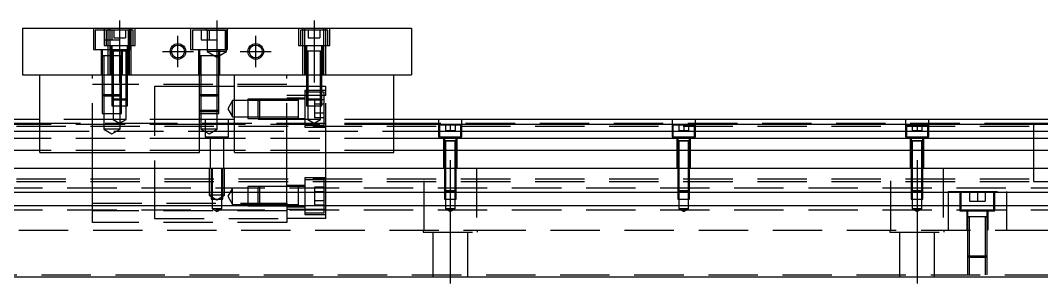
# Model space of a CAD drawing. Extents: x -10 to 725, y -274 to 77.
# Drawn here: x 209.5 to 472, y -218.4 to -150.4 of the extents above; entities that cross this region are included whole.
import ezdxf

# ---------------------------------------------------------------- set-up
doc = ezdxf.new("R2010")
doc.units = 0
doc.linetypes.add('CENTER', pattern=[50.8, 31.75, -6.35, 6.35, -6.35])
doc.linetypes.add('DASHED', pattern=[19.05, 12.7, -6.35])
doc.layers.get('0').update_dxf_attribs({"linetype": 'CONTINUOUS'})
doc.layers.add('CENTER', color=1, linetype='CENTER')

msp = doc.modelspace()

# ---------------------------------------------------------------- linework, layer by layer
at = {"color": 7, "linetype": 'CONTINUOUS'}
for p, q in [((210, -152.45), (310, -152.45)), ((210, -152.45), (210, -164.45)), ((310, -152.45), (310, -164.45)), ((260.500006, -159.55), (255.499994, -159.55)), ((260.500006, -159.55), (255.499994, -159.55)), ((255.9, -159.55), (255.9, -164.45)), ((260.1, -164.45), (260.1, -159.55)), ((210, -164.45), (310, -164.45)), ((214.5, -184.45), (214.5, -164.45)), ((255.5, -184.45), (255.5, -164.45)), ((255.9, -164.45), (255.9, -169.95)), ((260.1, -169.95), (260.1, -164.45)), ((264.5, -184.45), (264.5, -164.45)), ((305.5, -184.45), (305.5, -164.45)), ((214.5, -175.95), (0, -175.95)), ((214.5, -177.202272), (0, -177.202272)), ((264.5, -175.95), (255.5, -175.95)), ((264.5, -177.202272), (255.5, -177.202272)), ((520, -175.95), (305.5, -175.95)), ((520, -177.202272), (305.5, -177.202272)), ((470, -184.249932), (470, -176.949994)), ((0, -178.97668), (214.5, -178.97668)), ((214.5, -180.873076), (0, -180.873076)), ((255.5, -178.97668), (264.5, -178.97668)), ((264.5, -180.873076), (255.5, -180.873076)), ((305.5, -178.97668), (520, -178.97668)), ((520, -180.873076), (305.5, -180.873076)), ((214.5, -183.927372), (0, -183.927372)), ((214.5, -184.45), (255.5, -184.45)), ((264.5, -183.927372), (255.5, -183.927372)), ((264.5, -184.45), (305.5, -184.45)), ((520, -183.927372), (305.5, -183.927372)), ((470, -188.45), (470, -184.249932)), ((0, -188.45), (520, -188.45)), ((470, -191.950006), (470, -188.45)), ((520, -194.75), (0, -194.75)), ((520, -198.15), (0, -198.15)), ((0, -216.45), (520, -216.45))]:
    msp.add_line(p, q, dxfattribs=at)
at = {"color": 3, "linetype": 'DASHED'}
for p, q in [((228.25, -152.45), (228.25, -157.95)), ((231.5, -152.95), (228.75, -152.95)), ((228.75, -152.95), (228.75, -157.95)), ((231, -152.45), (231, -156.95)), ((238.5, -152.95), (231.5, -152.95)), ((231.5, -152.95), (231.5, -156.95)), ((232.000006, -152.45), (232.000006, -152.95)), ((232.000006, -152.95), (232.000006, -156.95)), ((232.5, -152.45), (232.5, -164.45)), ((233, -152.95), (233, -155.45)), ((233.5, -152.95), (233.5, -154.95)), ((235, -152.95), (235, -154.95)), ((236.5, -152.95), (236.5, -154.95)), ((237.25, -156.95), (237.25, -152.95)), ((237.5, -164.45), (237.5, -152.45)), ((237.75, -157.95), (237.75, -152.45)), ((237.999994, -152.95), (237.999994, -152.45)), ((237.999994, -156.95), (237.999994, -152.95)), ((238.5, -156.95), (238.5, -152.95)), ((239, -156.95), (239, -152.45)), ((253.25, -152.45), (253.25, -157.95)), ((262.25, -152.95), (253.75, -152.95)), ((253.75, -152.95), (253.75, -157.95)), ((256, -152.95), (256, -155.45)), ((257.5, -152.95), (257, -152.45)), ((257.5, -152.95), (257.5, -158.45)), ((257.5, -152.95), (262.5, -152.95)), ((258, -152.95), (258, -155.45)), ((260, -152.95), (260, -155.45)), ((262.25, -157.95), (262.25, -152.95)), ((262.5, -152.95), (263, -152.45)), ((262.5, -158.45), (262.5, -152.95)), ((262.75, -157.95), (262.75, -152.45)), ((281, -152.45), (281, -156.95)), ((288.5, -152.95), (281.5, -152.95)), ((281.5, -152.95), (281.5, -156.95)), ((282.000006, -152.45), (282.000006, -152.95)), ((282.000006, -152.95), (282.000006, -156.95)), ((282.5, -152.45), (282.5, -164.45)), ((283.5, -152.95), (283.5, -154.95)), ((285, -152.95), (285, -154.95)), ((286.5, -152.95), (286.5, -154.95)), ((287.5, -164.45), (287.5, -152.45)), ((287.999994, -152.95), (287.999994, -152.45)), ((287.999994, -156.95), (287.999994, -152.95)), ((288.5, -156.95), (288.5, -152.95)), ((289, -156.95), (289, -152.45)), ((231, -155.45), (233, -155.45)), ((231, -156.95), (239, -156.95)), ((232.000006, -156.95), (232.000006, -164.45)), ((232.75, -156.95), (232.75, -164.45)), ((233, -155.45), (235, -155.45)), ((233, -156.95), (233, -158.35)), ((233.5, -154.95), (235, -154.95)), ((235, -154.95), (236.5, -154.95)), ((235, -154.95), (235, -155.45)), ((237, -158.35), (237, -156.95)), ((237.25, -164.45), (237.25, -156.95)), ((237.999994, -164.45), (237.999994, -156.95)), ((256, -155.45), (258, -155.45)), ((258, -155.45), (260, -155.45)), ((281, -156.95), (289, -156.95)), ((282.000006, -156.95), (282.000006, -164.45)), ((282.75, -156.95), (282.75, -164.45)), ((283, -156.95), (283, -158.35)), ((283.5, -154.95), (285, -154.95)), ((285, -154.95), (286.5, -154.95)), ((287, -158.35), (287, -156.95)), ((287.25, -164.45), (287.25, -156.95)), ((287.999994, -164.45), (287.999994, -156.95)), ((228.25, -157.95), (237.75, -157.95)), ((230.25, -157.95), (230.25, -164.45)), ((235.500006, -159.55), (230.499994, -159.55)), ((235.500006, -159.55), (230.499994, -159.55)), ((232.000006, -159.55), (230.499994, -159.55)), ((230.5, -157.95), (230.5, -159.55)), ((230.5, -159.545), (230.5, -159.55)), ((230.5, -159.55), (230.757448, -159.55)), ((230.757468, -159.55), (230.5, -159.55)), ((230.5, -159.55), (230.5, -159.555)), ((230.5, -159.55), (230.5, -164.45)), ((231.999766, -159.55), (230.757468, -159.55)), ((230.9, -159.55), (230.9, -164.45)), ((233, -159.55), (231.999766, -159.55)), ((233, -159.55), (232.000006, -159.55)), ((237.000006, -158.35), (232.999994, -158.35)), ((233, -158.345), (233, -158.35)), ((233.216708, -158.35), (233, -158.35)), ((233, -158.35), (233, -158.355)), ((233, -158.35), (233, -164.45)), ((233.35, -159.55), (233, -159.55)), ((233.350064, -159.55), (233, -159.55)), ((236.783332, -158.35), (233.216708, -158.35)), ((233.35, -158.35), (233.35, -164.45)), ((235.500006, -159.55), (233.35, -159.55)), ((235.242552, -159.55), (233.350064, -159.55)), ((235.1, -164.45), (235.1, -159.55)), ((235.5, -159.55), (235.242552, -159.55)), ((235.242602, -159.55), (235.5, -159.55)), ((235.5, -158.35), (235.5, -157.95)), ((235.5, -159.55), (235.5, -158.35)), ((235.5, -159.55), (235.5, -159.545)), ((235.5, -159.555), (235.5, -159.55)), ((235.5, -164.45), (235.5, -159.55)), ((235.75, -164.45), (235.75, -157.95)), ((236.65, -164.45), (236.65, -158.35)), ((237, -158.35), (236.783332, -158.35)), ((237, -158.35), (237, -158.345)), ((237, -158.355), (237, -158.35)), ((237, -164.45), (237, -158.35)), ((253.25, -157.95), (262.75, -157.95)), ((255.25, -157.95), (255.25, -164.45)), ((255.5, -157.95), (255.5, -159.55)), ((255.5, -159.545), (255.5, -159.55)), ((255.5, -159.55), (255.757448, -159.55)), ((255.757468, -159.55), (255.5, -159.55)), ((255.5, -159.55), (255.5, -159.555)), ((255.5, -159.55), (255.5, -164.45)), ((260.242552, -159.55), (255.757468, -159.55)), ((262.5, -158.45), (257.5, -158.45)), ((257.5, -158.45), (260, -159.893376)), ((260, -159.893376), (262.5, -158.45)), ((260.5, -159.55), (260.242552, -159.55)), ((260.242602, -159.55), (260.5, -159.55)), ((260.5, -159.55), (260.5, -157.95)), ((260.5, -159.55), (260.5, -159.545)), ((260.5, -159.555), (260.5, -159.55)), ((260.5, -164.45), (260.5, -159.55)), ((260.75, -164.45), (260.75, -157.95)), ((287.000006, -158.35), (282.999994, -158.35)), ((287.000006, -158.35), (282.999994, -158.35)), ((287.000006, -158.35), (282.999994, -158.35)), ((283, -158.345), (283, -158.35)), ((283.216708, -158.35), (283, -158.35)), ((283, -158.35), (283, -158.355)), ((283, -158.35), (283, -164.45)), ((286.783332, -158.35), (283.216708, -158.35)), ((283.35, -158.35), (283.35, -164.45)), ((286.65, -164.45), (286.65, -158.35)), ((287, -158.35), (286.783332, -158.35)), ((287, -158.35), (287, -158.345)), ((287, -158.355), (287, -158.35)), ((287, -164.45), (287, -158.35)), ((228, -184.45), (228, -164.45)), ((230.5, -164.45), (230.5, -169.55)), ((230.500006, -164.45), (230.500006, -169.550006)), ((230.9, -164.45), (230.9, -169.95)), ((233, -164.45), (233, -170.6)), ((233.000006, -164.45), (233.000002, -170.6)), ((233.35, -164.45), (233.35, -170.95)), ((235.1, -169.95), (235.1, -164.45)), ((235.499994, -169.550006), (235.499994, -164.45)), ((235.5, -169.55), (235.5, -164.45)), ((236.65, -170.95), (236.65, -164.45)), ((236.999998, -170.6), (236.999994, -164.45)), ((237, -170.6), (237, -164.45)), ((260.499994, -169.550006), (260.499994, -164.45)), ((260.5, -169.55), (260.5, -164.45)), ((278, -184.45), (278, -164.45)), ((283, -164.45), (283, -170.6)), ((283.000006, -164.45), (283.000006, -170.600006)), ((283.35, -164.45), (283.35, -170.95)), ((286.65, -170.95), (286.65, -164.45)), ((286.999994, -170.600006), (286.999994, -164.45)), ((287, -170.6), (287, -164.45)), ((278, -166.95), (228, -166.95)), ((244, -167.45), (244, -198.15)), ((255.5, -167.45), (244, -167.45)), ((255.9, -167.45), (255.5, -167.45)), ((260.1, -167.45), (255.9, -167.45)), ((260.5, -167.45), (260.1, -167.45)), ((264.5, -167.45), (260.5, -167.45)), ((278, -167.45), (264.5, -167.45)), ((283, -167.45), (278, -167.45)), ((283.35, -167.45), (283, -167.45)), ((286.65, -167.45), (283.35, -167.45)), ((287, -167.45), (286.65, -167.45)), ((288, -167.45), (287, -167.45)), ((288, -169.753062), (288, -167.45)), ((230.5, -169.55), (233, -169.55)), ((230.5, -169.55), (230.9, -169.95)), ((230.500006, -169.550006), (230.500006, -174.45)), ((233, -169.95), (230.9, -169.95)), ((230.9, -169.95), (230.9, -174.45)), ((233, -169.55), (233.35, -169.55)), ((233.35, -169.95), (233, -169.95)), ((233, -170.6), (237, -170.6)), ((233, -170.6), (233.35, -170.95)), ((233.000002, -170.6), (233.000006, -172.45)), ((233.35, -169.55), (235.5, -169.55)), ((235.1, -169.95), (233.35, -169.95)), ((235.1, -169.95), (235.5, -169.55)), ((235.1, -174.45), (235.1, -169.95)), ((235.499994, -170.95), (235.499994, -169.550006)), ((236.65, -170.95), (237, -170.6)), ((236.999994, -172.45), (236.999998, -170.6)), ((255.5, -169.55), (260.5, -169.55)), ((255.5, -169.55), (255.9, -169.95)), ((260.1, -169.95), (255.9, -169.95)), ((255.9, -169.95), (255.9, -174.45)), ((260.1, -169.95), (260.5, -169.55)), ((260.1, -174.45), (260.1, -169.95)), ((260.499994, -174.45), (260.499994, -169.550006)), ((283, -169.753062), (278, -169.753062)), ((282.6, -170.45), (278, -170.45)), ((282.6, -168.45), (282.6, -177.95)), ((288, -168.45), (282.6, -168.45)), ((283, -168.95), (282.6, -168.95)), ((283.35, -168.95), (283, -168.95)), ((283.35, -169.753062), (283, -169.753062)), ((283, -170.6), (287, -170.6)), ((283, -170.6), (283.35, -170.95)), ((283.000006, -170.600006), (283.000006, -172.45)), ((286.65, -168.95), (283.35, -168.95)), ((286.65, -169.753062), (283.35, -169.753062)), ((287, -168.95), (286.65, -168.95)), ((287, -169.753062), (286.65, -169.753062)), ((286.65, -170.95), (287, -170.6)), ((286.999994, -172.45), (286.999994, -170.600006)), ((287.6, -168.95), (287, -168.95)), ((288, -169.753062), (287, -169.753062)), ((287.6, -177.45), (287.6, -168.95)), ((288, -184.45), (288, -169.753062)), ((233.000006, -172.45), (236.999994, -172.45)), ((236.65, -170.95), (233.35, -170.95)), ((233.35, -170.95), (233.35, -172.45)), ((233.35, -172.45), (233.35, -175.95)), ((235.499994, -172.45), (235.499994, -170.95)), ((235.499994, -174.45), (235.499994, -172.45)), ((236.65, -172.45), (236.65, -170.95)), ((236.65, -175.95), (236.65, -172.45)), ((264, -171.1), (262.787564, -173.2)), ((262.787564, -173.2), (264, -175.3)), ((264, -175.3), (264, -171.1)), ((268, -171.1), (264, -171.1)), ((268, -170.700006), (268, -175.699994)), ((270.999994, -170.700006), (268, -170.700006)), ((270.6, -171.1), (268, -171.1)), ((271, -170.7), (270.6, -171.1)), ((270.6, -175.3), (270.6, -171.1)), ((278, -171.1), (270.6, -171.1)), ((278, -170.700006), (270.999994, -170.700006)), ((271, -170.7), (271, -175.7)), ((278, -170.7), (271, -170.7)), ((281, -170.7), (278, -170.7)), ((281, -171.1), (278, -171.1)), ((281, -170.7), (280.995, -170.7)), ((281, -173.049968), (281, -170.699994)), ((281, -170.957468), (281, -170.7)), ((282.6, -170.7), (281, -170.7)), ((281.005, -170.7), (281, -170.7)), ((281, -173.049954), (281, -170.957468)), ((281, -173.40002), (281, -173.049954)), ((281, -175.700006), (281, -173.049968)), ((283.000006, -172.45), (286.999994, -172.45)), ((286.65, -170.95), (283.35, -170.95)), ((283.35, -170.95), (283.35, -172.45)), ((283.35, -172.45), (283.35, -175.95)), ((285.1, -170.890598), (285.1, -172.0453)), ((287.6, -170.890598), (285.1, -170.890598)), ((287.6, -172.0453), (285.1, -172.0453)), ((285.1, -172.0453), (285.1, -174.3547)), ((286.65, -172.45), (286.65, -170.95)), ((286.65, -175.95), (286.65, -172.45)), ((230.500006, -174.45), (235.499994, -174.45)), ((230.9, -174.45), (230.9, -178.45)), ((235.1, -178.45), (235.1, -174.45)), ((255.5, -173.55), (260.5, -173.55)), ((255.5, -173.55), (255.9, -173.95)), ((255.500006, -174.45), (260.499994, -174.45)), ((260.1, -173.95), (255.9, -173.95)), ((255.9, -174.45), (255.9, -178.45)), ((260.1, -173.95), (260.5, -173.55)), ((260.1, -178.45), (260.1, -174.45)), ((264, -175.3), (268, -175.3)), ((268, -175.3), (270.6, -175.3)), ((268, -175.699994), (271, -175.699994)), ((270.6, -175.3), (278, -175.3)), ((270.6, -175.3), (271, -175.7)), ((270.6, -175.3), (278, -175.3)), ((271, -175.699994), (278, -175.699994)), ((271, -175.7), (278, -175.699998)), ((278, -175.3), (281, -175.3)), ((278, -175.699998), (281.005, -175.7)), ((280.995, -175.7), (282.6, -175.7)), ((281, -175.442552), (281, -173.40002)), ((281, -175.7), (281, -175.442552)), ((285.1, -174.3547), (285.1, -175.509402)), ((287.6, -174.3547), (285.1, -174.3547)), ((287.6, -175.509402), (285.1, -175.509402)), ((37, -177.7), (470, -177.7)), ((214.5, -176.95), (40.5, -176.95)), ((233.35, -175.95), (214.5, -175.95)), ((244, -176.95), (214.5, -176.95)), ((255.5, -177.202272), (214.5, -177.202272)), ((235.1, -178.45), (230.9, -178.45)), ((230.9, -178.45), (233, -179.662436)), ((233, -179.662436), (235.1, -178.45)), ((236.65, -175.95), (233.35, -175.95)), ((233.35, -175.95), (235, -176.902628)), ((235, -176.902628), (236.65, -175.95)), ((255.5, -175.95), (236.65, -175.95)), ((288, -176.95), (244, -176.95)), ((260.1, -178.45), (255.9, -178.45)), ((255.9, -178.45), (258, -179.662436)), ((257, -175.95), (257, -180.45)), ((258, -179.662436), (260.1, -178.45)), ((263, -180.45), (263, -175.95)), ((283.35, -175.95), (264.5, -175.95)), ((305.5, -177.202272), (264.5, -177.202272)), ((282.6, -177.45), (287.6, -177.45)), ((282.6, -177.95), (288, -177.95)), ((286.65, -175.95), (283.35, -175.95)), ((283.35, -175.95), (285, -176.902628)), ((285, -176.902628), (286.65, -175.95)), ((305.5, -175.95), (286.65, -175.95)), ((305.5, -176.95), (288, -176.95)), ((470, -176.95), (305.5, -176.95)), ((317, -175.95), (317, -180.45)), ((322.75, -177.45), (317.25, -177.45)), ((317.25, -177.45), (317.25, -180.45)), ((318.75, -177.45), (318.75, -178.75)), ((320, -177.45), (320, -178.75)), ((321.25, -177.45), (321.25, -178.75)), ((322.75, -180.45), (322.75, -177.45)), ((323, -180.45), (323, -175.95)), ((377, -175.95), (377, -180.45)), ((382.75, -177.45), (377.25, -177.45)), ((377.25, -177.45), (377.25, -180.45)), ((378.75, -177.45), (378.75, -178.75)), ((380, -177.45), (380, -178.75)), ((381.25, -177.45), (381.25, -178.75)), ((382.75, -180.45), (382.75, -177.45)), ((383, -180.45), (383, -175.95)), ((437, -175.95), (437, -180.45)), ((442.75, -177.45), (437.25, -177.45)), ((437.25, -177.45), (437.25, -180.45)), ((438.75, -177.45), (438.75, -178.75)), ((440, -177.45), (440, -178.75)), ((441.25, -177.45), (441.25, -178.75)), ((442.75, -180.45), (442.75, -177.45)), ((443, -180.45), (443, -175.95)), ((470, -176.95), (469.995, -176.95)), ((470, -177.498872), (470, -176.95)), ((470.005, -176.95), (470, -176.95)), ((475, -176.95), (470, -176.95)), ((470, -184.249934), (470, -177.498872)), ((214.5, -178.97668), (255.5, -178.97668)), ((255.5, -180.873076), (214.5, -180.873076)), ((257, -180.45), (263, -180.45)), ((258.25, -180.45), (258.25, -188.45)), ((261.75, -188.45), (261.75, -180.45)), ((264.5, -178.97668), (305.5, -178.97668)), ((305.5, -180.873076), (264.5, -180.873076)), ((317, -180.45), (323, -180.45)), ((318.25, -180.45), (318.25, -188.45)), ((318.5, -180.45), (318.5, -181.45)), ((318.75, -178.75), (320, -178.75)), ((320, -178.75), (321.25, -178.75)), ((321.5, -181.45), (321.5, -180.45)), ((321.75, -188.45), (321.75, -180.45)), ((377, -180.45), (383, -180.45)), ((378.25, -180.45), (378.25, -188.45)), ((378.5, -180.45), (378.5, -181.45)), ((378.75, -178.75), (380, -178.75)), ((380, -178.75), (381.25, -178.75)), ((381.5, -181.45), (381.5, -180.45)), ((381.75, -188.45), (381.75, -180.45)), ((437, -180.45), (443, -180.45)), ((438.25, -180.45), (438.25, -188.45)), ((438.5, -180.45), (438.5, -181.45)), ((438.75, -178.75), (440, -178.75)), ((440, -178.75), (441.25, -178.75)), ((441.5, -181.45), (441.5, -180.45)), ((441.75, -188.45), (441.75, -180.45)), ((321.500006, -181.45), (318.499994, -181.45)), ((319.998804, -181.45), (318.499994, -181.45)), ((318.5, -181.445), (318.5, -181.45)), ((318.5, -181.45), (318.62467, -181.45)), ((318.624678, -181.45), (318.5, -181.45)), ((318.5, -181.45), (318.5, -181.455)), ((318.5, -181.45), (318.5, -188.45)), ((318.62467, -181.45), (321.375392, -181.45)), ((319.998804, -181.45), (318.624678, -181.45)), ((318.75, -181.45), (318.75, -188.45)), ((321.500006, -181.45), (319.998804, -181.45)), ((321.37533, -181.45), (319.998804, -181.45)), ((321.25, -188.45), (321.25, -181.45)), ((321.5, -181.45), (321.37533, -181.45)), ((321.375392, -181.45), (321.5, -181.45)), ((321.5, -181.45), (321.5, -181.445)), ((321.5, -181.455), (321.5, -181.45)), ((321.5, -188.45), (321.5, -181.45)), ((381.500006, -181.45), (378.499994, -181.45)), ((379.998804, -181.45), (378.499994, -181.45)), ((378.5, -181.445), (378.5, -181.45)), ((378.5, -181.45), (378.62467, -181.45)), ((378.624678, -181.45), (378.5, -181.45)), ((378.5, -181.45), (378.5, -181.455)), ((378.5, -181.45), (378.5, -188.45)), ((378.62467, -181.45), (381.375392, -181.45)), ((379.998804, -181.45), (378.624678, -181.45)), ((378.75, -181.45), (378.75, -188.45)), ((381.500006, -181.45), (379.998804, -181.45)), ((381.37533, -181.45), (379.998804, -181.45)), ((381.25, -188.45), (381.25, -181.45)), ((381.5, -181.45), (381.37533, -181.45)), ((381.375392, -181.45), (381.5, -181.45)), ((381.5, -181.45), (381.5, -181.445)), ((381.5, -181.455), (381.5, -181.45)), ((381.5, -188.45), (381.5, -181.45)), ((441.500006, -181.45), (438.499994, -181.45)), ((439.998804, -181.45), (438.499994, -181.45)), ((438.5, -181.445), (438.5, -181.45)), ((438.5, -181.45), (438.62467, -181.45)), ((438.624678, -181.45), (438.5, -181.45)), ((438.5, -181.45), (438.5, -181.455)), ((438.5, -181.45), (438.5, -188.45)), ((438.62467, -181.45), (441.375392, -181.45)), ((439.998804, -181.45), (438.624678, -181.45)), ((438.75, -181.45), (438.75, -188.45)), ((441.500006, -181.45), (439.998804, -181.45)), ((441.37533, -181.45), (439.998804, -181.45)), ((441.25, -188.45), (441.25, -181.45)), ((441.5, -181.45), (441.37533, -181.45)), ((441.375392, -181.45), (441.5, -181.45)), ((441.5, -181.45), (441.5, -181.445)), ((441.5, -181.455), (441.5, -181.45)), ((441.5, -188.45), (441.5, -181.45)), ((255.5, -183.927372), (214.5, -183.927372)), ((228, -188.45), (228, -184.45)), ((305.5, -183.927372), (264.5, -183.927372)), ((278, -188.45), (278, -184.45)), ((288, -188.45), (288, -184.45)), ((470, -184.650056), (470, -184.249934)), ((470, -188.45023), (470, -184.650056)), ((228, -194.75), (228, -188.45)), ((258, -188.45), (258, -195.45)), ((258.500006, -188.45), (258.500006, -194.75)), ((258.75, -188.45), (258.75, -196.45)), ((261.25, -196.45), (261.25, -188.45)), ((261.499994, -194.75), (261.499994, -188.45)), ((262, -195.45), (262, -188.45)), ((278, -194.75), (278, -188.45)), ((288, -194.75), (288, -188.45)), ((313.291796, -204.45), (313.291796, -188.45)), ((318.5, -188.45), (318.5, -194.2)), ((318.500006, -188.45), (318.500002, -194.2)), ((318.75, -188.45), (318.75, -194.45)), ((321.25, -194.45), (321.25, -188.45)), ((321.499998, -194.2), (321.499994, -188.45)), ((321.5, -194.2), (321.5, -188.45)), ((326.708204, -188.45), (326.708204, -204.45)), ((378.5, -188.45), (378.5, -194.2)), ((378.500006, -188.45), (378.500002, -194.2)), ((378.75, -188.45), (378.75, -194.45)), ((381.25, -194.45), (381.25, -188.45)), ((381.499998, -194.2), (381.499994, -188.45)), ((381.5, -194.2), (381.5, -188.45)), ((433.291796, -204.45), (433.291796, -188.45)), ((438.5, -188.45), (438.5, -194.2)), ((438.500006, -188.45), (438.500002, -194.2)), ((438.75, -188.45), (438.75, -194.45)), ((441.25, -194.45), (441.25, -188.45)), ((441.499998, -194.2), (441.499994, -188.45)), ((441.5, -194.2), (441.5, -188.45)), ((446.708204, -188.45), (446.708204, -204.45)), ((470, -191.400962), (470, -188.45023)), ((37, -191.2), (470, -191.2)), ((282.6, -190.95), (282.6, -200.45)), ((288, -190.95), (282.6, -190.95)), ((287.6, -191.45), (282.6, -191.45)), ((287.6, -194.75), (287.6, -191.45)), ((470, -191.949332), (470, -191.400962)), ((520, -193.6), (0, -193.6)), ((37, -191.95), (470, -191.95)), ((264, -193.6), (262.787564, -195.7)), ((264, -197.8), (264, -193.6)), ((271, -193.200002), (268, -193.200006)), ((268, -193.200006), (268, -198.15)), ((271, -193.2), (270.6, -193.6)), ((270.6, -197.8), (270.6, -193.6)), ((271, -193.2), (271, -198.15)), ((278, -193.2), (271, -193.2)), ((278, -193.200006), (271, -193.200002)), ((282.6, -192.95), (278, -192.95)), ((281.005, -193.2), (278, -193.2)), ((282.6, -193.2), (280.995, -193.2)), ((281, -195.7), (281, -193.199994)), ((281, -198.200006), (281, -193.199994)), ((281, -195.7), (281, -193.199994)), ((281, -198.200006), (281, -193.199994)), ((281, -193.2), (281, -193.457448)), ((281, -193.457468), (281, -193.2)), ((281, -193.2), (281, -193.457448)), ((281, -193.457468), (281, -193.2)), ((281, -194.74994), (281, -193.457468)), ((281, -194.75), (281, -193.6)), ((285.1, -193.390598), (285.1, -194.5453)), ((287.6, -193.390598), (285.1, -193.390598)), ((318.5, -194.2), (321.5, -194.2)), ((318.5, -194.2), (318.75, -194.45)), ((318.500002, -194.2), (318.500006, -194.75)), ((321.25, -194.45), (321.5, -194.2)), ((321.499994, -194.75), (321.499998, -194.2)), ((378.5, -194.2), (381.5, -194.2)), ((378.5, -194.2), (378.75, -194.45)), ((378.500002, -194.2), (378.500006, -194.75)), ((381.25, -194.45), (381.5, -194.2)), ((381.499994, -194.75), (381.499998, -194.2)), ((438.5, -194.2), (441.5, -194.2)), ((438.5, -194.2), (438.75, -194.45)), ((438.500002, -194.2), (438.500006, -194.75)), ((441.25, -194.45), (441.5, -194.2)), ((441.499994, -194.75), (441.499998, -194.2)), ((469.995, -191.95), (470, -191.95)), ((470, -191.95), (470, -191.949332)), ((470, -191.95), (470.005, -191.95)), ((470, -191.95), (475, -191.95)), ((228, -197.45), (228, -194.75)), ((262, -195.45), (258, -195.45)), ((258, -195.45), (260, -196.6047)), ((258.500006, -194.75), (258.500006, -196.45)), ((258.500006, -196.45), (261.499994, -196.45)), ((258.75, -196.45), (258.75, -198.95)), ((260, -196.6047), (262, -195.45)), ((261.25, -198.95), (261.25, -196.45)), ((261.499994, -196.45), (261.499994, -194.75)), ((262.787564, -195.7), (264, -197.8)), ((278, -197.45), (278, -194.75)), ((281, -195.549954), (281, -194.74994)), ((281, -197.8), (281, -194.75)), ((281, -197.942552), (281, -195.549954)), ((287.6, -194.5453), (285.1, -194.5453)), ((285.1, -194.5453), (285.1, -196.8547)), ((285.1, -196.8547), (285.1, -198.009402)), ((287.6, -196.8547), (285.1, -196.8547)), ((287.6, -198.15), (287.6, -194.75)), ((288, -198.15), (288, -194.75)), ((318.500006, -194.75), (318.500006, -196.45)), ((318.500006, -196.45), (321.499994, -196.45)), ((321.25, -194.45), (318.75, -194.45)), ((318.75, -194.45), (318.75, -196.45)), ((318.75, -196.45), (318.75, -198.95)), ((321.25, -196.45), (321.25, -194.45)), ((321.25, -198.95), (321.25, -196.45)), ((321.499994, -196.45), (321.499994, -194.75)), ((378.500006, -194.75), (378.500006, -196.45)), ((378.500006, -196.45), (381.499994, -196.45)), ((381.25, -194.45), (378.75, -194.45)), ((378.75, -194.45), (378.75, -196.45)), ((378.75, -196.45), (378.75, -198.95)), ((381.25, -196.45), (381.25, -194.45)), ((381.25, -198.95), (381.25, -196.45)), ((381.499994, -196.45), (381.499994, -194.75)), ((438.500006, -194.75), (438.500006, -196.45)), ((438.500006, -196.45), (441.499994, -196.45)), ((441.25, -194.45), (438.75, -194.45)), ((438.75, -194.45), (438.75, -196.45)), ((438.75, -196.45), (438.75, -198.95)), ((441.25, -196.45), (441.25, -194.45)), ((441.25, -198.95), (441.25, -196.45)), ((441.499994, -196.45), (441.499994, -194.75)), ((448, -194.45), (463, -194.45)), ((448, -194.45), (448, -194.75)), ((448, -194.75), (448, -198.15)), ((451, -194.45), (451, -199.45)), ((451.25, -194.45), (451.25, -194.75)), ((451.25, -194.75), (451.25, -198.15)), ((453.5, -194.45), (453.5, -196.95)), ((455.5, -194.45), (455.5, -196.95)), ((457.5, -194.45), (457.5, -196.95)), ((459.75, -194.75), (459.75, -194.45)), ((459.75, -198.15), (459.75, -194.75)), ((460, -199.45), (460, -194.45)), ((463, -194.45), (463, -194.75)), ((463, -194.75), (463, -198.15)), ((520, -199.3), (0, -199.3)), ((228, -197.45), (278, -197.45)), ((228, -198.15), (228, -197.45)), ((228, -202.45), (228, -198.15)), ((278, -199.458332), (228, -199.458332)), ((244, -198.15), (244, -201.45)), ((261.25, -198.95), (258.75, -198.95)), ((258.75, -198.95), (260, -199.671688)), ((260, -199.671688), (261.25, -198.95)), ((264, -197.8), (268, -197.8)), ((268, -197.8), (270.6, -197.8)), ((268, -198.15), (268, -198.199994)), ((268, -198.199994), (271, -198.199998)), ((270.6, -197.8), (278, -197.8)), ((270.6, -197.8), (270.95, -198.15)), ((270.95, -198.15), (271, -198.2)), ((271, -198.15), (271, -198.2)), ((271, -198.199998), (278, -198.199994)), ((271, -198.2), (278, -198.2)), ((278, -197.45), (278, -198.15)), ((278, -197.8), (281, -197.8)), ((278, -198.15), (278, -202.45)), ((278, -198.2), (281, -198.2)), ((278, -198.45), (282.6, -198.45)), ((288, -199.146938), (278, -199.146938)), ((280.995, -198.2), (281, -198.2)), ((281, -198.15), (281, -197.8)), ((281, -198.15059), (281, -197.942552)), ((281, -198.200006), (281, -198.15)), ((281, -198.2), (281, -198.15059)), ((281, -198.2), (282.6, -198.2)), ((281, -198.2), (281.005, -198.2)), ((287.6, -198.009402), (285.1, -198.009402)), ((287.6, -199.95), (287.6, -198.15)), ((288, -199.146938), (288, -198.15)), ((288, -201.45), (288, -199.146938)), ((321.25, -198.95), (318.75, -198.95)), ((318.75, -198.95), (320, -199.671688)), ((320, -199.671688), (321.25, -198.95)), ((381.25, -198.95), (378.75, -198.95)), ((378.75, -198.95), (380, -199.671688)), ((380, -199.671688), (381.25, -198.95)), ((441.25, -198.95), (438.75, -198.95)), ((438.75, -198.95), (440, -199.671688)), ((440, -199.671688), (441.25, -198.95)), ((448, -198.15), (448, -204.45)), ((451, -199.45), (460, -199.45)), ((451.25, -198.15), (451.25, -199.45)), ((452.75, -199.45), (452.75, -204.45)), ((453, -199.45), (453, -201.05)), ((453.5, -196.95), (455.5, -196.95)), ((455.5, -196.95), (457.5, -196.95)), ((458, -201.05), (458, -199.45)), ((458.25, -204.45), (458.25, -199.45)), ((459.75, -199.45), (459.75, -198.15)), ((463, -198.15), (463, -204.45)), ((244, -201.45), (278, -201.45)), ((288, -201.45), (278, -201.45)), ((282.6, -199.95), (287.6, -199.95)), ((282.6, -200.45), (288, -200.45)), ((458.000006, -201.05), (452.999994, -201.05)), ((458.000006, -201.05), (452.999994, -201.05)), ((458.000006, -201.05), (452.999994, -201.05)), ((453, -201.045), (453, -201.05)), ((453, -201.05), (453.257448, -201.05)), ((453.257468, -201.05), (453, -201.05)), ((453, -201.05), (453, -201.055)), ((453, -201.05), (453, -204.45)), ((457.742552, -201.05), (453.257468, -201.05)), ((453.4, -201.05), (453.4, -204.45)), ((457.6, -204.45), (457.6, -201.05)), ((458, -201.05), (457.742552, -201.05)), ((457.742602, -201.05), (458, -201.05)), ((458, -201.05), (458, -201.045)), ((458, -201.055), (458, -201.05)), ((458, -204.45), (458, -201.05)), ((56.708204, -204.45), (326.708204, -204.45)), ((278, -202.45), (228, -202.45)), ((313, -204.45), (313, -204.95)), ((326.708204, -204.45), (463.291796, -204.45)), ((327, -204.95), (327, -204.45)), ((433, -204.45), (433, -204.95)), ((447, -204.95), (447, -204.45)), ((453, -204.45), (453, -211.05)), ((453.000006, -204.45), (453.000006, -211.050006)), ((453.4, -204.45), (453.4, -211.45)), ((457.6, -211.45), (457.6, -204.45)), ((457.999994, -211.050006), (457.999994, -204.45)), ((458, -211.05), (458, -204.45)), ((463.291796, -204.45), (476.708204, -204.45)), ((313, -204.95), (327, -204.95)), ((315.5, -204.95), (315.5, -216.45)), ((324.5, -216.45), (324.5, -204.95)), ((433, -204.95), (447, -204.95)), ((435.5, -204.95), (435.5, -216.45)), ((444.5, -216.45), (444.5, -204.95)), ((453, -211.05), (458, -211.05)), ((453, -211.05), (453.4, -211.45)), ((453.000006, -211.050006), (453.000006, -215.95)), ((457.6, -211.45), (453.4, -211.45)), ((453.4, -211.45), (453.4, -215.95)), ((457.6, -211.45), (458, -211.05)), ((457.6, -215.95), (457.6, -211.45)), ((457.999994, -215.95), (457.999994, -211.050006)), ((62.499994, -215.95), (520, -215.95))]:
    msp.add_line(p, q, dxfattribs=at)
at = {"color": 3, "linetype": 'CONTINUOUS'}
for centre in [(250, -158.45), (270, -158.45)]:
    msp.add_circle(centre, 2, dxfattribs=at)
at = {"color": 7, "linetype": 'CONTINUOUS'}
for centre in [(250, -158.45), (270, -158.45)]:
    msp.add_circle(centre, 1.65, dxfattribs=at)
at = {"layer": 'CENTER', "color": 1, "linetype": 'CENTER'}
for p, q in [((235, -150.45), (235, -166.45)), ((260, -150.45), (260, -161.893376)), ((285, -150.45), (285, -166.45)), ((250, -162.45), (250, -154.45)), ((270, -162.45), (270, -154.45)), ((246, -158.45), (254, -158.45)), ((266, -158.45), (274, -158.45)), ((320, -186.45), (320, -218.45)), ((440, -186.45), (440, -218.45))]:
    msp.add_line(p, q, dxfattribs=at)

doc.saveas('drawing.dxf')
